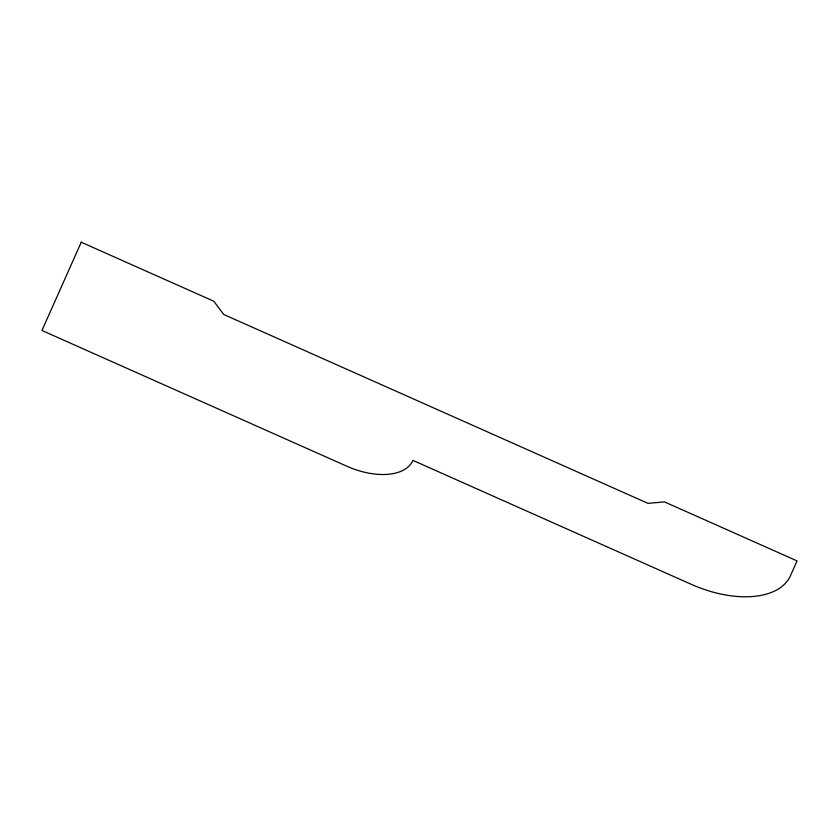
<?xml version="1.0" encoding="UTF-8"?>
<svg xmlns="http://www.w3.org/2000/svg" width="839" height="839" viewBox="0 0 839 839"><rect width="100%" height="100%" fill="white"/><g stroke="black" fill="none" stroke-linecap="round" stroke-linejoin="round"><path stroke-width="1.26" d="M81.247 242.219L41.95 330.472L346.832 466.222A58.038 32.207 24 0 0 412.956 460.401L691.315 584.343A87.057 48.305 24 0 0 790.506 575.627L797.05 560.913L664.488 501.9L647.96 503.348L223.782 314.499L213.809 301.243L81.247 242.219"/></g></svg>
